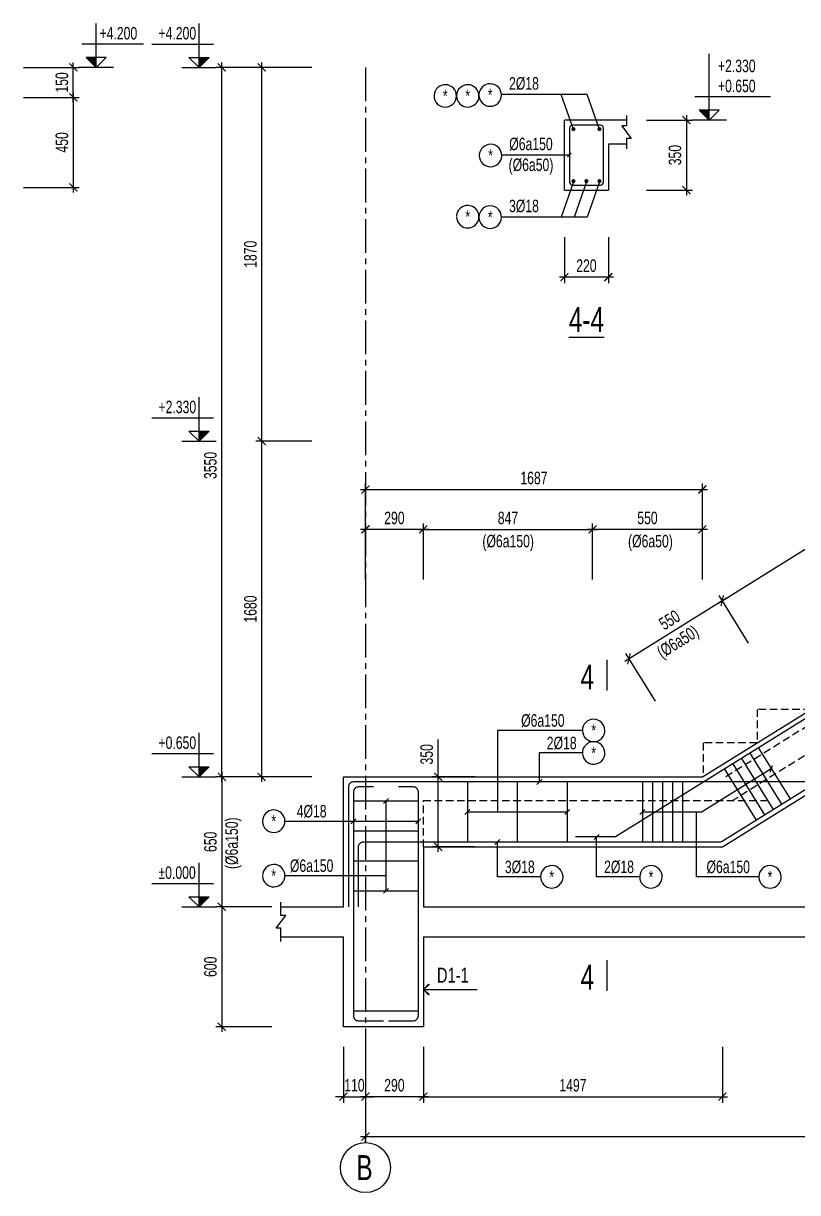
# Model space of a CAD drawing. Header units: millimetres. Extents: x -77370 to 109412, y -14880 to 214694.
# Drawn here: x 22292 to 30042, y 6195 to 17896 of the extents above; entities that cross this region are included whole.
import ezdxf
from ezdxf.enums import TextEntityAlignment as Align

# ---------------------------------------------------------------- set-up
doc = ezdxf.new("R2010")
doc.units = ezdxf.units.MM
doc.header["$LTSCALE"] = 300
doc.header["$MEASUREMENT"] = 0
doc.header["$PDMODE"] = 66
doc.linetypes.add('CENTER2', pattern=[1.125, 0.75, -0.125, 0.125, -0.125])
doc.linetypes.add('HIDDEN', pattern=[0.375, 0.25, -0.125])
doc.layers.get('0').update_dxf_attribs({"linetype": 'CONTINUOUS'})
doc.layers.get('DEFPOINTS').update_dxf_attribs({"linetype": 'CONTINUOUS'})
for name, color, linetype in [('CDC.01.AXIS', 160, 'CENTER2'), ('CDC.02.DIM', 1, 'CONTINUOUS'), ('CDC.03.BORDER', 3, 'CONTINUOUS'), ('CDC.04.HIDDEN', 8, 'HIDDEN'), ('CDC.05.STEEL', 4, 'CONTINUOUS'), ('CDC.06.TEXT', 2, 'CONTINUOUS'), ('CDC.11.NOTE', 8, 'CONTINUOUS'), ('CDC.14.STEELNUM', 2, 'CONTINUOUS'), ('KCS_SNODE', 6, 'CONTINUOUS')]:
    doc.layers.add(name, color=color, linetype=linetype)
doc.styles.add('KCS_SMTEXT', font='arial.ttf', dxfattribs={"width": 0.7})
doc.styles.add('SMTEXT', font='arial.ttf', dxfattribs={"width": 0.7})
doc.dimstyles.new('KCS_DIM25', dxfattribs={"dimscale": 2, "dimtxt": 62.5, "dimasz": 40, "dimexe": 30, "dimexo": 0, "dimgap": 25, "dimtad": 1, "dimdec": 0, "dimlfac": 0.5, "dimzin": 13, "dimdsep": 46, "dimtxsty": 'KCS_SMTEXT', "dimblk": 'ARCHTICK', "dimcen": 0, "dimdle": 25, "dimclrd": 1, "dimclre": 1, "dimclrt": 2, "dimadec": 0, "dimazin": 0, "dimtfac": 1, "dimtdec": 0, "dimtix": 1, "dimtmove": 2, "dimatfit": 3, "dimfxl": 1, "dimtolj": 1, "dimtzin": 13, "dimarcsym": 0})

# ---------------------------------------------------------------- blocks, each defined once
blk = doc.blocks.new('_ArchTick')
at = {"color": 0, "linetype": 'ByBlock', "const_width": 0.15}
blk.add_lwpolyline([(-0.5, -0.5), (0.5, 0.5)], dxfattribs=at)
blk = doc.blocks.new('*D337')
at = {"layer": 'CDC.02.DIM', "color": 1, "lineweight": -2, "transparency": 16777216}
for p, q in [((22292, 17455), (22852, 17455)), ((22792, 17105), (22792, 17505)), ((22292, 17155), (22852, 17155))]:
    blk.add_line(p, q, dxfattribs=at)
at = {"layer": 'DEFPOINTS', "color": 0, "transparency": 16777216}
for p in [(22292, 17455), (22792, 17455), (22292, 17155)]:
    blk.add_point(p, dxfattribs=at)
at = {"layer": 'CDC.02.DIM', "color": 1, "lineweight": -2, "transparency": 16777216, "xscale": 80, "yscale": 80, "zscale": 80}
for p, rotation in [((22792, 17455), 90), ((22792, 17155), 270)]:
    blk.add_blockref('_ArchTick', p, dxfattribs=dict(at, rotation=rotation))
at = {"layer": 'CDC.02.DIM', "color": 2, "transparency": 16777216, "insert": (22678, 17305), "char_height": 125, "attachment_point": 5, "rotation": 90, "style": 'KCS_SMTEXT'}
blk.add_mtext('\\A1;150', dxfattribs=at)
blk = doc.blocks.new('*D370')
at = {"layer": 'CDC.02.DIM', "color": 1, "lineweight": -2, "transparency": 16777216}
for p, q in [((25716, 7655), (25716, 6695)), ((36396, 7655), (36396, 6695)), ((25666, 6755), (36446, 6755))]:
    blk.add_line(p, q, dxfattribs=at)
at = {"layer": 'DEFPOINTS', "color": 0, "transparency": 16777216}
for p in [(25716, 7655), (36396, 7655), (36396, 6755)]:
    blk.add_point(p, dxfattribs=at)
at = {"layer": 'CDC.02.DIM', "color": 1, "lineweight": -2, "transparency": 16777216, "xscale": 80, "yscale": 80, "zscale": 80, "rotation": 180}
blk.add_blockref('_ArchTick', (25716, 6755), dxfattribs=at)
at = {"layer": 'CDC.02.DIM', "color": 1, "lineweight": -2, "transparency": 16777216, "xscale": 80, "yscale": 80, "zscale": 80}
blk.add_blockref('_ArchTick', (36396, 6755), dxfattribs=at)
at = {"layer": 'CDC.02.DIM', "color": 2, "transparency": 16777216, "insert": (31056, 6869), "char_height": 125, "attachment_point": 5, "style": 'KCS_SMTEXT'}
blk.add_mtext('\\A1;5340', dxfattribs=at)
blk = doc.blocks.new('*D371')
at = {"layer": 'CDC.02.DIM', "color": 1, "lineweight": -2, "transparency": 16777216}
for p, q in [((25716, 7655), (25716, 7095)), ((26296, 7655), (26296, 7095)), ((26346, 7155), (25666, 7155))]:
    blk.add_line(p, q, dxfattribs=at)
at = {"layer": 'DEFPOINTS', "color": 0, "transparency": 16777216}
for p in [(25716, 7655), (26296, 7655), (25716, 7155)]:
    blk.add_point(p, dxfattribs=at)
at = {"layer": 'CDC.02.DIM', "color": 1, "lineweight": -2, "transparency": 16777216, "xscale": 80, "yscale": 80, "zscale": 80, "rotation": 180}
blk.add_blockref('_ArchTick', (25716, 7155), dxfattribs=at)
at = {"layer": 'CDC.02.DIM', "color": 1, "lineweight": -2, "transparency": 16777216, "xscale": 80, "yscale": 80, "zscale": 80}
blk.add_blockref('_ArchTick', (26296, 7155), dxfattribs=at)
at = {"layer": 'CDC.02.DIM', "color": 2, "transparency": 16777216, "insert": (26006, 7269), "char_height": 125, "attachment_point": 5, "style": 'KCS_SMTEXT'}
blk.add_mtext('\\A1;290', dxfattribs=at)
blk = doc.blocks.new('*D372')
at = {"layer": 'CDC.02.DIM', "color": 1, "lineweight": -2, "transparency": 16777216}
for p, q in [((25496, 7655), (25496, 7095)), ((25716, 7655), (25716, 7095)), ((25496, 7155), (25416, 7155)), ((25496, 7155), (25716, 7155)), ((25716, 7155), (25796, 7155))]:
    blk.add_line(p, q, dxfattribs=at)
at = {"layer": 'DEFPOINTS', "color": 0, "transparency": 16777216}
for p in [(25496, 7655), (25716, 7655), (25716, 7155)]:
    blk.add_point(p, dxfattribs=at)
at = {"layer": 'CDC.02.DIM', "color": 1, "lineweight": -2, "transparency": 16777216, "xscale": 80, "yscale": 80, "zscale": 80}
blk.add_blockref('_ArchTick', (25496, 7155), dxfattribs=at)
at = {"layer": 'CDC.02.DIM', "color": 1, "lineweight": -2, "transparency": 16777216, "xscale": 80, "yscale": 80, "zscale": 80, "rotation": 180}
blk.add_blockref('_ArchTick', (25716, 7155), dxfattribs=at)
at = {"layer": 'CDC.02.DIM', "color": 2, "transparency": 16777216, "insert": (25606, 7269), "char_height": 125, "attachment_point": 5, "style": 'KCS_SMTEXT'}
blk.add_mtext('\\A1;110', dxfattribs=at)
blk = doc.blocks.new('*D374')
at = {"layer": 'CDC.02.DIM', "color": 1, "lineweight": -2, "transparency": 16777216}
for p, q in [((25178, 17455), (24618, 17455)), ((24678, 13665), (24678, 17505)), ((25178, 13715), (24618, 13715))]:
    blk.add_line(p, q, dxfattribs=at)
at = {"layer": 'DEFPOINTS', "color": 0, "transparency": 16777216}
for p in [(24678, 17455), (25178, 17455), (25178, 13715)]:
    blk.add_point(p, dxfattribs=at)
at = {"layer": 'CDC.02.DIM', "color": 1, "lineweight": -2, "transparency": 16777216, "xscale": 80, "yscale": 80, "zscale": 80}
for p, rotation in [((24678, 17455), 90), ((24678, 13715), 270)]:
    blk.add_blockref('_ArchTick', p, dxfattribs=dict(at, rotation=rotation))
at = {"layer": 'CDC.02.DIM', "color": 2, "transparency": 16777216, "insert": (24565, 15585), "char_height": 125, "attachment_point": 5, "rotation": 90, "style": 'KCS_SMTEXT'}
blk.add_mtext('\\A1;1870', dxfattribs=at)
blk = doc.blocks.new('*D375')
at = {"layer": 'CDC.02.DIM', "color": 1, "lineweight": -2, "transparency": 16777216}
for p, q in [((24778, 10355), (24218, 10355)), ((24278, 10405), (24278, 9005)), ((24778, 9055), (24218, 9055))]:
    blk.add_line(p, q, dxfattribs=at)
at = {"layer": 'DEFPOINTS', "color": 0, "transparency": 16777216}
for p in [(24778, 10355), (24278, 9055), (24778, 9055)]:
    blk.add_point(p, dxfattribs=at)
at = {"layer": 'CDC.02.DIM', "color": 1, "lineweight": -2, "transparency": 16777216, "xscale": 80, "yscale": 80, "zscale": 80}
for p, rotation in [((24278, 10355), 90), ((24278, 9055), 270)]:
    blk.add_blockref('_ArchTick', p, dxfattribs=dict(at, rotation=rotation))
at = {"layer": 'CDC.02.DIM', "color": 2, "transparency": 16777216, "insert": (24165, 9705), "char_height": 125, "attachment_point": 5, "rotation": 90, "style": 'KCS_SMTEXT'}
blk.add_mtext('\\A1;650', dxfattribs=at)
blk = doc.blocks.new('*D376')
at = {"layer": 'CDC.02.DIM', "color": 1, "lineweight": -2, "transparency": 16777216}
for p, q in [((25178, 13715), (24618, 13715)), ((24678, 10305), (24678, 13765)), ((25178, 10355), (24618, 10355))]:
    blk.add_line(p, q, dxfattribs=at)
at = {"layer": 'DEFPOINTS', "color": 0, "transparency": 16777216}
for p in [(24678, 13715), (25178, 13715), (25178, 10355)]:
    blk.add_point(p, dxfattribs=at)
at = {"layer": 'CDC.02.DIM', "color": 1, "lineweight": -2, "transparency": 16777216, "xscale": 80, "yscale": 80, "zscale": 80}
for p, rotation in [((24678, 13715), 90), ((24678, 10355), 270)]:
    blk.add_blockref('_ArchTick', p, dxfattribs=dict(at, rotation=rotation))
at = {"layer": 'CDC.02.DIM', "color": 2, "transparency": 16777216, "insert": (24565, 12035), "char_height": 125, "attachment_point": 5, "rotation": 90, "style": 'KCS_SMTEXT'}
blk.add_mtext('\\A1;1680', dxfattribs=at)
blk = doc.blocks.new('*D378')
at = {"layer": 'CDC.02.DIM', "color": 1, "lineweight": -2, "transparency": 16777216}
for p, q in [((24778, 9055), (24218, 9055)), ((24278, 9105), (24278, 7805)), ((24778, 7855), (24218, 7855))]:
    blk.add_line(p, q, dxfattribs=at)
at = {"layer": 'DEFPOINTS', "color": 0, "transparency": 16777216}
for p in [(24778, 9055), (24278, 7855), (24778, 7855)]:
    blk.add_point(p, dxfattribs=at)
at = {"layer": 'CDC.02.DIM', "color": 1, "lineweight": -2, "transparency": 16777216, "xscale": 80, "yscale": 80, "zscale": 80}
for p, rotation in [((24278, 9055), 90), ((24278, 7855), 270)]:
    blk.add_blockref('_ArchTick', p, dxfattribs=dict(at, rotation=rotation))
at = {"layer": 'CDC.02.DIM', "color": 2, "transparency": 16777216, "insert": (24165, 8455), "char_height": 125, "attachment_point": 5, "rotation": 90, "style": 'KCS_SMTEXT'}
blk.add_mtext('\\A1;600', dxfattribs=at)
blk = doc.blocks.new('*D379')
at = {"layer": 'CDC.02.DIM', "color": 1, "lineweight": -2, "transparency": 16777216}
for p, q in [((24778, 17455), (24218, 17455)), ((24278, 10305), (24278, 17505)), ((24778, 10355), (24218, 10355))]:
    blk.add_line(p, q, dxfattribs=at)
at = {"layer": 'DEFPOINTS', "color": 0, "transparency": 16777216}
for p in [(24278, 17455), (24778, 17455), (24778, 10355)]:
    blk.add_point(p, dxfattribs=at)
at = {"layer": 'CDC.02.DIM', "color": 1, "lineweight": -2, "transparency": 16777216, "xscale": 80, "yscale": 80, "zscale": 80}
for p, rotation in [((24278, 17455), 90), ((24278, 10355), 270)]:
    blk.add_blockref('_ArchTick', p, dxfattribs=dict(at, rotation=rotation))
at = {"layer": 'CDC.02.DIM', "color": 2, "transparency": 16777216, "insert": (24165, 13472), "char_height": 125, "attachment_point": 5, "rotation": 90, "style": 'KCS_SMTEXT'}
blk.add_mtext('\\A1;3550', dxfattribs=at)
blk = doc.blocks.new('*D381')
at = {"layer": 'CDC.02.DIM', "color": 1, "lineweight": -2, "transparency": 16777216}
for p, q in [((28929, 16978), (28929, 16178)), ((28529, 16928), (28989, 16928)), ((28529, 16228), (28989, 16228))]:
    blk.add_line(p, q, dxfattribs=at)
at = {"layer": 'DEFPOINTS', "color": 0, "transparency": 16777216}
for p in [(28529, 16928), (28529, 16228), (28929, 16228)]:
    blk.add_point(p, dxfattribs=at)
at = {"layer": 'CDC.02.DIM', "color": 1, "lineweight": -2, "transparency": 16777216, "xscale": 80, "yscale": 80, "zscale": 80}
for p, rotation in [((28929, 16928), 90), ((28929, 16228), 270)]:
    blk.add_blockref('_ArchTick', p, dxfattribs=dict(at, rotation=rotation))
at = {"layer": 'CDC.02.DIM', "color": 2, "transparency": 16777216, "insert": (28815, 16578), "char_height": 125, "attachment_point": 5, "rotation": 90, "style": 'KCS_SMTEXT'}
blk.add_mtext('\\A1;350', dxfattribs=at)
blk = doc.blocks.new('*D382')
at = {"layer": 'CDC.02.DIM', "color": 1, "lineweight": -2, "transparency": 16777216}
for p, q in [((29552, 11694), (29256, 12170)), ((29330, 12145), (28311, 11511)), ((28618, 11113), (28322, 11589))]:
    blk.add_line(p, q, dxfattribs=at)
at = {"layer": 'DEFPOINTS', "color": 0, "transparency": 16777216}
for p in [(29552, 11694), (28354, 11538), (28618, 11113)]:
    blk.add_point(p, dxfattribs=at)
at = {"layer": 'CDC.02.DIM', "color": 1, "lineweight": -2, "transparency": 16777216, "xscale": 80, "yscale": 80, "zscale": 80}
for p, rotation in [((29287, 12119), 31.89079179731521), ((28354, 11538), 211.8907917973152)]:
    blk.add_blockref('_ArchTick', p, dxfattribs=dict(at, rotation=rotation))
at = {"layer": 'CDC.02.DIM', "color": 2, "transparency": 16777216, "insert": (28760, 11925), "char_height": 125, "attachment_point": 5, "rotation": 31.8908, "style": 'KCS_SMTEXT'}
blk.add_mtext('\\A1;550', dxfattribs=at)
blk = doc.blocks.new('*D384')
at = {"layer": 'CDC.02.DIM', "color": 1, "lineweight": -2, "transparency": 16777216}
for p, q in [((27989, 12332), (27989, 12892)), ((29089, 12332), (29089, 12892)), ((29139, 12832), (27939, 12832))]:
    blk.add_line(p, q, dxfattribs=at)
at = {"layer": 'DEFPOINTS', "color": 0, "transparency": 16777216}
for p in [(27989, 12832), (27989, 12332), (29089, 12332)]:
    blk.add_point(p, dxfattribs=at)
at = {"layer": 'CDC.02.DIM', "color": 1, "lineweight": -2, "transparency": 16777216, "xscale": 80, "yscale": 80, "zscale": 80, "rotation": 180}
blk.add_blockref('_ArchTick', (27989, 12832), dxfattribs=at)
at = {"layer": 'CDC.02.DIM', "color": 1, "lineweight": -2, "transparency": 16777216, "xscale": 80, "yscale": 80, "zscale": 80}
blk.add_blockref('_ArchTick', (29089, 12832), dxfattribs=at)
at = {"layer": 'CDC.02.DIM', "color": 2, "transparency": 16777216, "insert": (28539, 12946), "char_height": 125, "attachment_point": 5, "style": 'KCS_SMTEXT'}
blk.add_mtext('\\A1;550', dxfattribs=at)
blk = doc.blocks.new('*D385')
at = {"layer": 'CDC.02.DIM', "color": 1, "lineweight": -2, "transparency": 16777216}
for p, q in [((26296, 12332), (26296, 12892)), ((27989, 12332), (27989, 12892)), ((26246, 12832), (28039, 12832))]:
    blk.add_line(p, q, dxfattribs=at)
at = {"layer": 'DEFPOINTS', "color": 0, "transparency": 16777216}
for p in [(27989, 12832), (26296, 12332), (27989, 12332)]:
    blk.add_point(p, dxfattribs=at)
at = {"layer": 'CDC.02.DIM', "color": 1, "lineweight": -2, "transparency": 16777216, "xscale": 80, "yscale": 80, "zscale": 80, "rotation": 180}
blk.add_blockref('_ArchTick', (26296, 12832), dxfattribs=at)
at = {"layer": 'CDC.02.DIM', "color": 1, "lineweight": -2, "transparency": 16777216, "xscale": 80, "yscale": 80, "zscale": 80}
blk.add_blockref('_ArchTick', (27989, 12832), dxfattribs=at)
at = {"layer": 'CDC.02.DIM', "color": 2, "transparency": 16777216, "insert": (27143, 12946), "char_height": 125, "attachment_point": 5, "style": 'KCS_SMTEXT'}
blk.add_mtext('\\A1;847', dxfattribs=at)
blk = doc.blocks.new('*D386')
at = {"layer": 'CDC.02.DIM', "color": 1, "lineweight": -2, "transparency": 16777216}
for p, q in [((29245, 12092), (32327, 14010)), ((32548, 13559), (32253, 14034)), ((29552, 11694), (29256, 12170))]:
    blk.add_line(p, q, dxfattribs=at)
at = {"layer": 'DEFPOINTS', "color": 0, "transparency": 16777216}
for p in [(32284, 13983), (32548, 13559), (29552, 11694)]:
    blk.add_point(p, dxfattribs=at)
at = {"layer": 'CDC.02.DIM', "color": 1, "lineweight": -2, "transparency": 16777216, "xscale": 80, "yscale": 80, "zscale": 80}
for p, rotation in [((32284, 13983), 31.89079179731519), ((29287, 12119), 211.8907917973152)]:
    blk.add_blockref('_ArchTick', p, dxfattribs=dict(at, rotation=rotation))
at = {"layer": 'CDC.02.DIM', "color": 2, "transparency": 16777216, "insert": (30726, 13148), "char_height": 125, "attachment_point": 5, "rotation": 31.8908, "style": 'KCS_SMTEXT'}
blk.add_mtext('\\A1;1765', dxfattribs=at)
blk = doc.blocks.new('*D392')
at = {"layer": 'CDC.02.DIM', "color": 1, "lineweight": -2, "transparency": 16777216}
for p, q in [((27708, 15757), (27708, 15297)), ((28148, 15757), (28148, 15297)), ((28198, 15357), (27658, 15357))]:
    blk.add_line(p, q, dxfattribs=at)
at = {"layer": 'DEFPOINTS', "color": 0, "transparency": 16777216}
for p in [(27708, 15757), (28148, 15757), (27708, 15357)]:
    blk.add_point(p, dxfattribs=at)
at = {"layer": 'CDC.02.DIM', "color": 1, "lineweight": -2, "transparency": 16777216, "xscale": 80, "yscale": 80, "zscale": 80, "rotation": 180}
blk.add_blockref('_ArchTick', (27708, 15357), dxfattribs=at)
at = {"layer": 'CDC.02.DIM', "color": 1, "lineweight": -2, "transparency": 16777216, "xscale": 80, "yscale": 80, "zscale": 80}
blk.add_blockref('_ArchTick', (28148, 15357), dxfattribs=at)
at = {"layer": 'CDC.02.DIM', "color": 2, "transparency": 16777216, "insert": (27928, 15471), "char_height": 125, "attachment_point": 5, "style": 'KCS_SMTEXT'}
blk.add_mtext('\\A1;220', dxfattribs=at)
blk = doc.blocks.new('*D397')
at = {"layer": 'CDC.02.DIM', "color": 1, "lineweight": -2, "transparency": 16777216}
for p, q in [((26444, 10355), (26444, 10728)), ((26811, 10355), (26384, 10355)), ((26444, 9605), (26444, 10355)), ((26811, 9655), (26384, 9655))]:
    blk.add_line(p, q, dxfattribs=at)
at = {"layer": 'DEFPOINTS', "color": 0, "transparency": 16777216}
for p in [(26444, 10355), (26811, 10355), (26811, 9655)]:
    blk.add_point(p, dxfattribs=at)
at = {"layer": 'CDC.02.DIM', "color": 1, "lineweight": -2, "transparency": 16777216, "xscale": 80, "yscale": 80, "zscale": 80}
for p, rotation in [((26444, 10355), 90), ((26444, 9655), 270)]:
    blk.add_blockref('_ArchTick', p, dxfattribs=dict(at, rotation=rotation))
at = {"layer": 'CDC.02.DIM', "color": 2, "transparency": 16777216, "insert": (26330, 10581), "char_height": 125, "attachment_point": 5, "rotation": 90, "style": 'KCS_SMTEXT'}
blk.add_mtext('\\A1;350', dxfattribs=at)
blk = doc.blocks.new('*D398')
at = {"layer": 'CDC.02.DIM', "color": 1, "lineweight": -2, "transparency": 16777216}
for p, q in [((22792, 17205), (22792, 16205)), ((22292, 17155), (22852, 17155)), ((22292, 16255), (22852, 16255))]:
    blk.add_line(p, q, dxfattribs=at)
at = {"layer": 'DEFPOINTS', "color": 0, "transparency": 16777216}
for p in [(22292, 17155), (22292, 16255), (22792, 16255)]:
    blk.add_point(p, dxfattribs=at)
at = {"layer": 'CDC.02.DIM', "color": 1, "lineweight": -2, "transparency": 16777216, "xscale": 80, "yscale": 80, "zscale": 80}
for p, rotation in [((22792, 17155), 90), ((22792, 16255), 270)]:
    blk.add_blockref('_ArchTick', p, dxfattribs=dict(at, rotation=rotation))
at = {"layer": 'CDC.02.DIM', "color": 2, "transparency": 16777216, "insert": (22678, 16705), "char_height": 125, "attachment_point": 5, "rotation": 90, "style": 'KCS_SMTEXT'}
blk.add_mtext('\\A1;450', dxfattribs=at)
blk = doc.blocks.new('*D475')
at = {"layer": 'CDC.02.DIM', "color": 1, "lineweight": -2, "transparency": 16777216}
for p, q in [((25716, 12332), (25716, 12892)), ((26296, 12332), (26296, 12892)), ((26346, 12832), (25666, 12832))]:
    blk.add_line(p, q, dxfattribs=at)
at = {"layer": 'DEFPOINTS', "color": 0, "transparency": 16777216}
for p in [(25716, 12832), (25716, 12332), (26296, 12332)]:
    blk.add_point(p, dxfattribs=at)
at = {"layer": 'CDC.02.DIM', "color": 1, "lineweight": -2, "transparency": 16777216, "xscale": 80, "yscale": 80, "zscale": 80, "rotation": 180}
blk.add_blockref('_ArchTick', (25716, 12832), dxfattribs=at)
at = {"layer": 'CDC.02.DIM', "color": 1, "lineweight": -2, "transparency": 16777216, "xscale": 80, "yscale": 80, "zscale": 80}
blk.add_blockref('_ArchTick', (26296, 12832), dxfattribs=at)
at = {"layer": 'CDC.02.DIM', "color": 2, "transparency": 16777216, "insert": (26006, 12946), "char_height": 125, "attachment_point": 5, "style": 'KCS_SMTEXT'}
blk.add_mtext('\\A1;290', dxfattribs=at)
blk = doc.blocks.new('*D476')
at = {"layer": 'CDC.02.DIM', "color": 1, "lineweight": -2, "transparency": 16777216}
for p, q in [((25666, 13232), (29139, 13232)), ((25716, 12332), (25716, 13292)), ((29089, 12332), (29089, 13292))]:
    blk.add_line(p, q, dxfattribs=at)
at = {"layer": 'DEFPOINTS', "color": 0, "transparency": 16777216}
for p in [(29089, 13232), (25716, 12332), (29089, 12332)]:
    blk.add_point(p, dxfattribs=at)
at = {"layer": 'CDC.02.DIM', "color": 1, "lineweight": -2, "transparency": 16777216, "xscale": 80, "yscale": 80, "zscale": 80, "rotation": 180}
blk.add_blockref('_ArchTick', (25716, 13232), dxfattribs=at)
at = {"layer": 'CDC.02.DIM', "color": 1, "lineweight": -2, "transparency": 16777216, "xscale": 80, "yscale": 80, "zscale": 80}
blk.add_blockref('_ArchTick', (29089, 13232), dxfattribs=at)
at = {"layer": 'CDC.02.DIM', "color": 2, "transparency": 16777216, "insert": (27403, 13346), "char_height": 125, "attachment_point": 5, "style": 'KCS_SMTEXT'}
blk.add_mtext('\\A1;1687', dxfattribs=at)
blk = doc.blocks.new('*D484')
at = {"layer": 'CDC.02.DIM', "color": 1, "lineweight": -2, "transparency": 16777216}
for p, q in [((26296, 7655), (26296, 7095)), ((29289, 7655), (29289, 7095)), ((26246, 7155), (29339, 7155))]:
    blk.add_line(p, q, dxfattribs=at)
at = {"layer": 'DEFPOINTS', "color": 0, "transparency": 16777216}
for p in [(26296, 7655), (29289, 7655), (29289, 7155)]:
    blk.add_point(p, dxfattribs=at)
at = {"layer": 'CDC.02.DIM', "color": 1, "lineweight": -2, "transparency": 16777216, "xscale": 80, "yscale": 80, "zscale": 80, "rotation": 180}
blk.add_blockref('_ArchTick', (26296, 7155), dxfattribs=at)
at = {"layer": 'CDC.02.DIM', "color": 1, "lineweight": -2, "transparency": 16777216, "xscale": 80, "yscale": 80, "zscale": 80}
blk.add_blockref('_ArchTick', (29289, 7155), dxfattribs=at)
at = {"layer": 'CDC.02.DIM', "color": 2, "transparency": 16777216, "insert": (27793, 7269), "char_height": 125, "attachment_point": 5, "style": 'KCS_SMTEXT'}
blk.add_mtext('\\A1;1497', dxfattribs=at)

msp = doc.modelspace()

# ---------------------------------------------------------------- linework, layer by layer
at = {"layer": 'CDC.01.AXIS', "ltscale": 1.5, "elevation": 0}
msp.add_lwpolyline([(25715.9, 17454.9), (25715.9, 7654.9)], dxfattribs=at)
at = {"layer": 'CDC.02.DIM', "color": 1, "linetype": 'ByBlock'}
for p, q in [((23020.3, 17454.9), (23020.3, 17896.1)), ((24050.3, 17454.9), (24050.3, 17896.1)), ((23493.6, 17688.4), (22876.4, 17688.4)), ((23576.9, 17688.4), (24194.1, 17688.4)), ((23120.9, 17555.6), (22919.6, 17555.6)), ((23020.3, 17454.9), (22919.6, 17555.6)), ((23020.3, 17454.9), (23120.9, 17555.6)), ((23949.6, 17555.6), (24150.9, 17555.6)), ((24050.3, 17454.9), (23949.6, 17555.6)), ((24050.3, 17454.9), (24150.9, 17555.6)), ((23193.5, 17454.9), (22847, 17454.9)), ((23877, 17454.9), (24223.5, 17454.9)), ((24050.3, 13714.9), (24050.3, 14156.1)), ((23576.9, 13948.4), (24194.1, 13948.4)), ((23949.6, 13815.6), (24150.9, 13815.6)), ((24050.3, 13714.9), (23949.6, 13815.6)), ((24050.3, 13714.9), (24150.9, 13815.6)), ((23877, 13714.9), (24223.5, 13714.9)), ((24050.3, 10354.9), (24050.3, 10796.1)), ((23576.9, 10588.4), (24194.1, 10588.4)), ((23949.6, 10455.6), (24150.9, 10455.6)), ((24050.3, 10354.9), (23949.6, 10455.6)), ((24050.3, 10354.9), (24150.9, 10455.6)), ((23877, 10354.9), (24223.5, 10354.9)), ((24050.3, 9054.9), (24050.3, 9496.1)), ((23576.9, 9288.4), (24194.1, 9288.4)), ((23949.6, 9155.6), (24150.9, 9155.6)), ((24050.3, 9054.9), (23949.6, 9155.6)), ((24050.3, 9054.9), (24150.9, 9155.6)), ((23877, 9054.9), (24223.5, 9054.9))]:
    msp.add_line(p, q, dxfattribs=at)
at = {"layer": 'CDC.02.DIM'}
for p, q in [((29157.1, 16927.8), (29157.1, 17592.5)), ((29772.1, 17161.3), (29013.2, 17161.3)), ((29257.7, 17028.5), (29056.4, 17028.5)), ((29157.1, 16927.8), (29056.4, 17028.5)), ((29157.1, 16927.8), (29257.7, 17028.5)), ((29330.3, 16927.8), (28983.8, 16927.8)), ((25715.9, 6694.9), (25715.9, 6749.9))]:
    msp.add_line(p, q, dxfattribs=at)
at = {"layer": 'CDC.02.DIM', "elevation": 0}
msp.add_lwpolyline([(28328.8, 16974.7), (28328.8, 16870.3), (28282, 16870.3), (28375.7, 16745.3), (28328.8, 16745.3), (28328.8, 16640.9)], dxfattribs=at)
at = {"layer": 'CDC.02.DIM'}
msp.add_circle((25715.9, 6444.9), 250, dxfattribs=at)
for points in [[(22919.6, 17555.6), (23020.3, 17454.9), (23020.3, 17555.6)], [(24150.9, 17555.6), (24050.3, 17454.9), (24050.3, 17555.6)], [(29056.4, 17028.5), (29157.1, 16927.8), (29157.1, 17028.5)], [(24150.9, 13815.6), (24050.3, 13714.9), (24050.3, 13815.6)], [(24150.9, 10455.6), (24050.3, 10354.9), (24050.3, 10455.6)], [(24150.9, 9155.6), (24050.3, 9054.9), (24050.3, 9155.6)]]:
    msp.add_solid(points, dxfattribs=at)
at = {"layer": 'CDC.03.BORDER'}
for p, q in [((27708.3, 16227.8), (27708.3, 16927.8)), ((28148.3, 16687.8), (28148.3, 16227.8)), ((27708.3, 16227.8), (28148.3, 16227.8)), ((29089.5, 10354.9), (33955.9, 13382.9)), ((29289.5, 9654.9), (34695.9, 13018.9)), ((25495.9, 10354.9), (29089.5, 10354.9)), ((25495.9, 9054.9), (25495.9, 10354.9)), ((26295.9, 9654.9), (29289.5, 9654.9)), ((26295.9, 9654.9), (26295.9, 9054.9)), ((24870.7, 9054.9), (25495.9, 9054.9)), ((26295.9, 9054.9), (36015.9, 9054.9)), ((24870.7, 8754.9), (25495.9, 8754.9)), ((25495.9, 7854.9), (25495.9, 8754.9)), ((26295.9, 8754.9), (36015.9, 8754.9)), ((26295.9, 8754.9), (26295.9, 7854.9)), ((26295.9, 7854.9), (25495.9, 7854.9))]:
    msp.add_line(p, q, dxfattribs=at)
at = {"layer": 'CDC.03.BORDER', "ltscale": 500}
for p, q in [((28328.8, 16927.8), (27708.3, 16927.8)), ((28328.8, 16687.8), (28148.3, 16687.8))]:
    msp.add_line(p, q, dxfattribs=at)
at = {"layer": 'CDC.04.HIDDEN', "elevation": 0}
for points in [[(42016.6, 16254.9), (41373.1, 16254.9), (36911.6, 13478.9), (34791.6, 13478.9), (29391.6, 10118.9)], [(29323.1, 10358.9), (33955.9, 13241.6), (33955.9, 13382.9), (33415.9, 13382.9), (33415.9, 13046.9), (32875.9, 13046.9), (32875.9, 12710.9), (32335.9, 12710.9), (32335.9, 12374.9), (31795.9, 12374.9), (31795.9, 12038.9), (31255.9, 12038.9), (31255.9, 11702.9), (30715.9, 11702.9), (30715.9, 11366.9), (30175.9, 11366.9), (30175.9, 11030.9), (29635.9, 11030.9), (29635.9, 10694.9), (29095.9, 10694.9), (29095.9, 10358.9)], [(26295.9, 9654.9), (26295.9, 10118.9), (29731.6, 10118.9)]]:
    msp.add_lwpolyline(points, dxfattribs=at)
at = {"layer": 'CDC.05.STEEL'}
for p, q in [((29479.5, 10538.7), (29796.5, 10029.3)), ((29564.4, 10591.6), (29881.4, 10082.1)), ((29649.4, 10644.4), (29966.3, 10134.9)), ((29309.7, 10433.1), (29626.7, 9923.6)), ((29394.6, 10485.9), (29711.6, 9976.5)), ((26736.2, 10304.9, 0), (26736.2, 9704.9)), ((27236.2, 10304.9, 0), (27236.2, 9704.9)), ((27736.2, 10304.9, 0), (27736.2, 9704.9)), ((28488.5, 10304.9), (28488.5, 9704.9)), ((28588.5, 10304.9), (28588.5, 9704.9)), ((28688.5, 10304.9), (28688.5, 9704.9)), ((28788.5, 10304.9), (28788.5, 9704.9)), ((28888.5, 10304.9), (28888.5, 9704.9)), ((25595.9, 10114.9), (26245.9, 10114.9)), ((25595.9, 9814.9), (26245.9, 9814.9)), ((25595.9, 9514.9), (26245.9, 9514.9)), ((25595.9, 9214.9), (26245.9, 9214.9)), ((25595.9, 8014.9), (26245.9, 8014.9))]:
    msp.add_line(p, q, dxfattribs=at)
at = {"layer": 'CDC.05.STEEL', "elevation": 0}
msp.add_lwpolyline([(28068.3, 16277.8, 0.4142136), (28098.3, 16307.8), (28098.3, 16847.8, 0.4142136), (28068.3, 16877.8), (27788.3, 16877.8, 0.4142136), (27758.3, 16847.8), (27758.3, 16307.8, 0.4142136), (27788.3, 16277.8)], format="xyb", close=True, dxfattribs=at)
for points in [[(37930.5, 13830.2), (37590.9, 13618.9), (34444.1, 13618.9, 0.1400549), (34417.7, 13611.4), (28219.8, 9754.9), (27819.8, 9754.9)], [(25645.9, 9054.9), (25645.9, 9654.9, -0.4142136), (25695.9, 9704.9), (29260.9, 9704.9, 0.1400549), (29287.3, 9712.4), (35565.6, 13618.9), (35965.6, 13618.9), (35865.7, 13572.8)], [(30484.5, 10516.2), (30144.8, 10304.9), (25595.9, 10304.9, 0.4142136), (25545.9, 10254.9), (25545.9, 9054.9)], [(25795.9, 10254.9), (25645.9, 10254.9, 0.4142136), (25595.9, 10204.9), (25595.9, 7964.9, 0.4142136), (25645.9, 7914.9), (25895.9, 7914.9)], [(25945.9, 7914.9), (26195.9, 7914.9, 0.4142136), (26245.9, 7964.9), (26245.9, 10204.9, 0.4142136), (26195.9, 10254.9), (26045.9, 10254.9)]]:
    msp.add_lwpolyline(points, format="xyb", dxfattribs=at)
at = {"layer": 'CDC.06.TEXT', "color": 4, "linetype": 'ByBlock'}
for p, q in [((28131.8, 11526.4), (28131.8, 11219.6)), ((28131.8, 8522.5), (28131.8, 8215.7))]:
    msp.add_line(p, q, dxfattribs=at)
at = {"layer": 'CDC.11.NOTE'}
for p, q in [((28057.9, 16310.2), (27934.1, 15957.1)), ((27934.1, 15957.1), (27077.6, 15957.1)), ((29779, 10436), (29086.2, 10004.9)), ((25920.9, 10114.9), (25920.9, 9214.9)), ((26736.2, 10004.9), (27736.2, 10004.9)), ((28488.5, 10004.9), (29086.2, 10004.9)), ((24910.4, 9911.8), (26245.9, 9911.8)), ((24910.4, 9366.8), (25920.9, 9366.8))]:
    msp.add_line(p, q, dxfattribs=at)
at = {"layer": 'CDC.11.NOTE', "elevation": 0}
for points in [[(28055.5, 16845.4), (27936.9, 17183.8), (27077.6, 17183.8)], [(27795.5, 16845.4), (27676.9, 17183.8)], [(27758.3, 16577.8), (27080.8, 16577.8)], [(27798.6, 16310.2), (27674.9, 15957.1)], [(27928.6, 16310.2), (27804.9, 15957.1)], [(27888.1, 10819.9), (27036.6, 10819.9), (27036.6, 10004.9)], [(27888.1, 10594.9), (27456, 10594.9), (27456, 10304.9)], [(29653.5, 9354.9), (29029.5, 9354.9), (29029.5, 10004.9)], [(28462.1, 9354.9), (28030, 9354.9), (28030, 9754.9)], [(27468.7, 9354.9), (27036.6, 9354.9), (27036.6, 9704.9)], [(26295.9, 8227.9), (26348.9, 8280.9), (26352.5, 8277.4), (26300.9, 8227.9), (26352.5, 8178.4), (26348.9, 8174.9), (26295.9, 8227.9), (26833.3, 8227.9)]]:
    msp.add_lwpolyline(points, dxfattribs=at)
at = {"layer": 'CDC.11.NOTE', "color": 3, "elevation": 0}
for points in [[(27776.8, 16596.4), (27739.7, 16559.2)], [(29768.6, 10402.6), (29789.4, 10469.4)], [(27431.2, 10280.1), (27480.7, 10329.6)], [(25896.2, 10090.1), (25945.7, 10139.6)], [(26711.5, 9980.1), (26761, 10029.6)], [(27711.5, 9980.1), (27761, 10029.6)], [(28463.7, 9980.1), (28513.2, 10029.6)], [(25571.2, 9887.1), (25620.7, 9936.6)], [(26221.2, 9887.1), (26270.7, 9936.6)], [(27011.9, 9680.1), (27061.4, 9729.6)], [(28005.2, 9730.1), (28054.7, 9779.6)], [(25896.2, 9190.1), (25945.7, 9239.6)]]:
    msp.add_lwpolyline(points, dxfattribs=at)
at = {"layer": 'CDC.11.NOTE', "color": 1, "elevation": 0}
msp.add_lwpolyline([(24870.7, 8708), (24870.7, 8842.4), (24823.8, 8842.4), (24917.6, 8967.4), (24870.7, 8967.4), (24870.7, 9101.8)], dxfattribs=at)
at = {"layer": 'CDC.14.STEELNUM', "color": 8}
for centre, start, end in [((26515, 17170.3), 180, 177.70756), ((26740, 17170.3), 180, 177.70756), ((26965, 17179.3), 180, 177.70756), ((26968.4, 16573.3), 180, 177.70756), ((26740.2, 15961.6), 180, 177.70756), ((26965.1, 15957.1), 180, 177.70756), ((28000.6, 10819.9), 182.29244, 180), ((28000.6, 10594.9), 182.29244, 180), ((24797.9, 9911.8), 182.29244, 180), ((24797.9, 9366.8), 182.29244, 180), ((27581.2, 9354.9), 180, 177.70756), ((28574.6, 9354.9), 180, 177.70756), ((29766, 9354.9), 182.29244, 180)]:
    msp.add_arc(centre, 112.5, start, end, dxfattribs=at)
at = {"layer": 'KCS_SNODE', "const_width": 20, "elevation": 0}
for points in [[(27804.3, 16845.8, -1), (27792.2, 16829.8, -1)], [(28052.2, 16845.8, 1), (28064.3, 16829.8, 1)], [(27804.3, 16309.8, 1), (27792.2, 16325.8, 1)], [(27934.3, 16309.8, 1), (27922.2, 16325.8, 1)], [(28052.2, 16309.8, -1), (28064.3, 16325.8, -1)]]:
    msp.add_lwpolyline(points, format="xyb", close=True, dxfattribs=at)

# ---------------------------------------------------------------- texts
at = {"layer": 'CDC.02.DIM', "color": 2, "linetype": 'ByBlock', "style": 'SMTEXT', "width": 0.7}
for s, p in [('+4.200', (23054.4, 17735.1)), ('+4.200', (23644.3, 17735.1)), ('+2.330', (29244.7, 17408)), ('+0.650', (29244.7, 17208)), ('+2.330', (23644.3, 13995.1)), ('+0.650', (23644.3, 10635.1)), ('%%P0.000', (23644.3, 9335.1))]:
    msp.add_text(s, height=125, dxfattribs=at).set_placement(p)
at = {"layer": 'CDC.02.DIM', "color": 4, "style": 'SMTEXT', "width": 0.7}
msp.add_text('B', height=250, dxfattribs=at).set_placement((25706.4, 6444.9), align=Align.MIDDLE)
at = {"layer": 'CDC.06.TEXT', "color": 2, "linetype": 'ByBlock', "style": 'SMTEXT', "width": 0.7}
for s, p in [('2%%C18', (27303.1, 17295.9)), ('%%C6a150', (27373.1, 16690)), ('(%%C6a50)', (27373.1, 16465.6)), ('3%%C18', (27303.1, 16069.3)), ('(%%C6a150)', (27144.7, 12699.4)), ('(%%C6a50)', (28568.9, 12699.4)), ('%%C6a150', (27491.8, 10920)), ('2%%C18', (27680.6, 10695)), ('4%%C18', (25177.6, 10012)), ('%%C6a150', (25177.6, 9467)), ('3%%C18', (27261.2, 9455)), ('2%%C18', (28254.5, 9455)), ('%%C6a150', (29347.5, 9455))]:
    msp.add_text(s, height=125, dxfattribs=at).set_placement(p, align=Align.MIDDLE)
at = {"layer": 'CDC.06.TEXT', "color": 4, "linetype": 'ByBlock', "style": 'SMTEXT', "width": 0.7}
for s, p in [('%%U4-4', (27928.3, 14931.8)), ('4', (27937.5, 11355)), ('4', (27937.5, 8351.1))]:
    msp.add_text(s, height=250, dxfattribs=at).set_placement(p, align=Align.MIDDLE)
at = {"layer": 'CDC.06.TEXT', "color": 2, "linetype": 'ByBlock', "style": 'SMTEXT', "width": 0.7}
for s, rotation, p in [('(%%C6a50)', 32, (28850, 11695.2)), ('(%%C6a150)', 90, (24392.3, 9691.4))]:
    msp.add_text(s, height=125, rotation=rotation, dxfattribs=at).set_placement(p, align=Align.MIDDLE)
at = {"layer": 'CDC.06.TEXT', "style": 'SMTEXT', "width": 0.7}
msp.add_text('D1-1', height=150, dxfattribs=at).set_placement((26590.8, 8370.7), align=Align.MIDDLE)
at = {"layer": 'CDC.14.STEELNUM', "linetype": 'ByBlock', "style": 'SMTEXT', "width": 0.7}
for p in [(26515, 17170.3), (26740, 17170.3), (26965, 17179.3), (26968.4, 16573.3), (26740.2, 15961.6), (26965.1, 15957.1), (28000.6, 10819.9), (28000.6, 10594.9), (24797.9, 9911.8), (24797.9, 9366.8), (27581.2, 9354.9), (28574.6, 9354.9), (29766, 9354.9)]:
    msp.add_text('*', height=125, dxfattribs=at).set_placement(p, align=Align.MIDDLE)

# ---------------------------------------------------------------- dimensions: what is measured, and where the dimension line sits
at = {"layer": 'CDC.02.DIM'}
for base, p1, p2, angle, picture, middle in [((22792, 17454.9), (22292, 17154.9), (22292, 17454.9), 270, '*D337', (22678.2, 17304.9)), ((24678.5, 17454.9), (25178.5, 13714.9), (25178.5, 17454.9), 270, '*D374', (24564.6, 15584.9)), ((22792, 16254.9), (22292, 17154.9), (22292, 16254.9), 90, '*D398', (22678.2, 16704.9)), ((28928.8, 16227.8), (28528.8, 16927.8), (28528.8, 16227.8), 90, '*D381', (28815, 16577.8)), ((32284.3, 13983.5), (29551.6, 11694.3), (32548.4, 13559), 211.89079, '*D386', (30725.8, 13147.8)), ((24678.5, 13714.9), (25178.5, 10354.9), (25178.5, 13714.9), 270, '*D376', (24564.6, 12034.9)), ((29089.5, 13232.5), (25715.9, 12332.5), (29089.5, 12332.5), 180, '*D476', (27402.7, 13346.3)), ((27989.5, 12832.5), (26295.9, 12332.5), (27989.5, 12332.5), 180, '*D385', (27142.7, 12946.3)), ((28353.5, 11537.7), (29551.6, 11694.3), (28617.7, 11113.1), 31.89079, '*D382', (28760.4, 11924.9)), ((24278.5, 9054.9), (24778.5, 10354.9), (24778.5, 9054.9), 90, '*D375', (24164.6, 9704.9)), ((24278.5, 7854.9), (24778.5, 9054.9), (24778.5, 7854.9), 90, '*D378', (24164.6, 8454.9)), ((25715.9, 7154.9), (25495.9, 7654.9), (25715.9, 7654.9), 180, '*D372', (25605.9, 7268.7)), ((36395.9, 6754.9), (25715.9, 7654.9), (36395.9, 7654.9), 180, '*D370', (31055.9, 6868.8)), ((29289.5, 7154.9), (26295.9, 7654.9), (29289.5, 7654.9), 180, '*D484', (27792.7, 7268.7))]:
    dim = msp.add_linear_dim(base=base, p1=p1, p2=p2, angle=angle, dimstyle='KCS_DIM25', dxfattribs=at)
    dim.commit()
    dim.dimension.update_dxf_attribs({"geometry": picture, "text_midpoint": middle})
dim = msp.add_linear_dim(base=(24278.5, 17454.9), p1=(24778.5, 10354.9), p2=(24778.5, 17454.9), angle=270, dimstyle='KCS_DIM25', dxfattribs=at)
dim.commit()
dim.dimension.update_dxf_attribs({"geometry": '*D379', "text_midpoint": (24164.6, 13471.7), "dimtype": 160})
for base, p1, p2, picture, middle in [((27708.3, 15357.1), (28148.3, 15757.1), (27708.3, 15757.1), '*D392', (27928.3, 15471)), ((25715.9, 12832.5), (26295.9, 12332.5), (25715.9, 12332.5), '*D475', (26005.9, 12946.3)), ((27989.5, 12832.5), (29089.5, 12332.5), (27989.5, 12332.5), '*D384', (28539.5, 12946.3)), ((25715.9, 7154.9), (26295.9, 7654.9), (25715.9, 7654.9), '*D371', (26005.9, 7268.7))]:
    dim = msp.add_linear_dim(base=base, p1=p1, p2=p2, dimstyle='KCS_DIM25', dxfattribs=at)
    dim.commit()
    dim.dimension.update_dxf_attribs({"geometry": picture, "text_midpoint": middle})
dim = msp.add_linear_dim(base=(26444.3, 10354.9), p1=(26811.2, 9654.9), p2=(26811.2, 10354.9), angle=270, dimstyle='KCS_DIM25', override={"dimtmove": 0}, dxfattribs=at)
dim.commit()
dim.dimension.update_dxf_attribs({"geometry": '*D397', "text_midpoint": (26444.3, 10581.4), "dimtype": 160})

doc.saveas('drawing.dxf')
